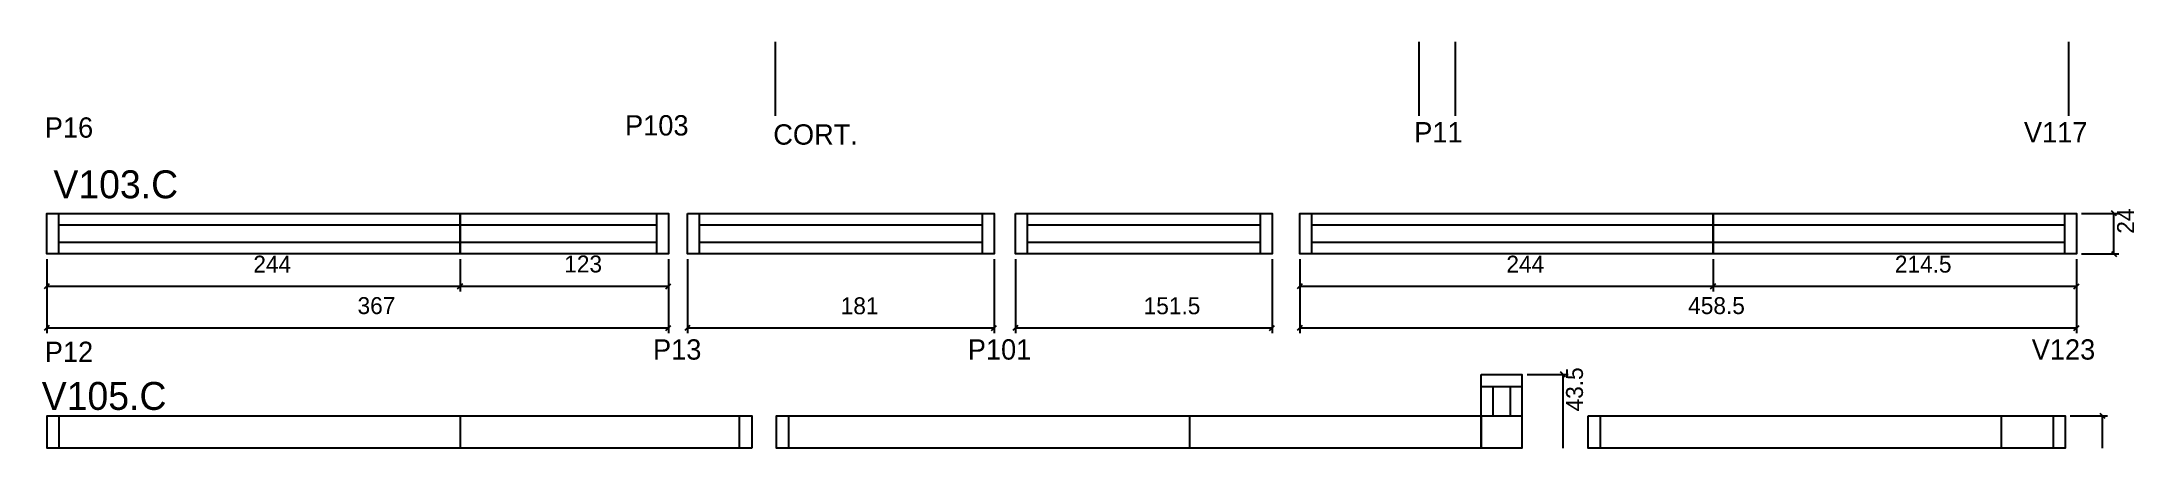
# Model space of a CAD drawing. Header units: metres. Extents: x 1671 to 2906, y 17460 to 17700.
import ezdxf

# ---------------------------------------------------------------- set-up
doc = ezdxf.new("R2010")
doc.units = ezdxf.units.M
for name, color, linetype in [('5', 7, 'Continuous'), ('COTA', 7, 'Continuous'), ('NOMENCLATURA', 7, 'Continuous'), ('Painéis', 7, 'Continuous'), ('SARR_2.2x7', 7, 'Continuous')]:
    doc.layers.add(name, color=color, linetype=linetype)

msp = doc.modelspace()

# ---------------------------------------------------------------- linework, layer by layer
at = {"layer": 'COTA', "color": 4, "lineweight": 25}
for p, q in [((2104.2, 17700), (2104.2, 17656.4)), ((2484.2, 17700), (2484.2, 17656.4)), ((2505.6, 17700), (2505.6, 17656.4)), ((2867.6, 17700), (2867.6, 17656.4)), ((2875.3, 17598.7), (2897.4, 17598.7)), ((2894.4, 17574.7), (2894.4, 17598.7)), ((2875.3, 17574.7), (2897.4, 17574.7)), ((1674.2, 17571.7), (1674.2, 17552.6)), ((1674.2, 17571.7), (1674.2, 17528)), ((1918.2, 17571.7), (1918.2, 17552.6)), ((1918.2, 17571.7), (1918.2, 17552.6)), ((2041.2, 17571.7), (2041.2, 17552.6)), ((2041.2, 17571.7), (2041.2, 17528)), ((2052.4, 17571.7), (2052.4, 17528)), ((2233.4, 17571.7), (2233.4, 17528)), ((2246, 17571.7), (2246, 17528)), ((2397.5, 17571.7), (2397.5, 17528)), ((2413.8, 17571.7), (2413.8, 17552.6)), ((2413.8, 17571.7), (2413.8, 17528)), ((2657.8, 17571.7), (2657.8, 17552.6)), ((2657.8, 17571.7), (2657.8, 17552.6)), ((2872.3, 17571.7), (2872.3, 17552.6)), ((2872.3, 17571.7), (2872.3, 17528)), ((1674.2, 17555.6), (1918.2, 17555.6)), ((1918.2, 17555.6), (2041.2, 17555.6)), ((2413.8, 17555.6), (2657.8, 17555.6)), ((2657.8, 17555.6), (2872.3, 17555.6)), ((1674.2, 17531), (2041.2, 17531)), ((2052.4, 17531), (2233.4, 17531)), ((2246, 17531), (2397.5, 17531)), ((2413.8, 17531), (2872.3, 17531)), ((2548, 17503.5), (2572.2, 17503.5)), ((2569.2, 17503.5), (2569.2, 17460)), ((2868.6, 17479), (2890.7, 17479)), ((2887.7, 17460), (2887.7, 17479))]:
    msp.add_line(p, q, dxfattribs=at)
at = {"layer": 'COTA', "color": 0, "lineweight": 25}
for p, q in [((2895.9, 17597.2), (2892.9, 17600.2)), ((2892.9, 17576.2), (2895.9, 17573.2)), ((1675.7, 17557.1), (1672.7, 17554.1)), ((1916.7, 17554.1), (1919.7, 17557.1)), ((1919.7, 17557.1), (1916.7, 17554.1)), ((2039.7, 17554.1), (2042.7, 17557.1)), ((2415.3, 17557.1), (2412.3, 17554.1)), ((2656.3, 17554.1), (2659.3, 17557.1)), ((2659.3, 17557.1), (2656.3, 17554.1)), ((2870.8, 17554.1), (2873.8, 17557.1)), ((1675.7, 17532.5), (1672.7, 17529.5)), ((2039.7, 17529.5), (2042.7, 17532.5)), ((2053.9, 17532.5), (2050.9, 17529.5)), ((2231.9, 17529.5), (2234.9, 17532.5)), ((2247.5, 17532.5), (2244.5, 17529.5)), ((2396, 17529.5), (2399, 17532.5)), ((2415.3, 17532.5), (2412.3, 17529.5)), ((2870.8, 17529.5), (2873.8, 17532.5)), ((2570.7, 17502), (2567.7, 17505)), ((2889.2, 17477.5), (2886.2, 17480.5))]:
    msp.add_line(p, q, dxfattribs=at)
at = {"layer": 'Painéis', "color": 200, "lineweight": 25}
for p, q in [((1918.4, 17460), (1918.4, 17479)), ((2349, 17460), (2349, 17479)), ((2828.1, 17460), (2828.1, 17479))]:
    msp.add_line(p, q, dxfattribs=at)
for points in [[(1918.2, 17574.7), (1674.2, 17574.7), (1674.2, 17598.7), (1918.2, 17598.7)], [(1918.2, 17598.7), (2041.2, 17598.7), (2041.2, 17574.7), (1918.2, 17574.7)], [(2052.4, 17598.7), (2233.4, 17598.7), (2233.4, 17574.7), (2052.4, 17574.7)], [(2246, 17598.7), (2397.5, 17598.7), (2397.5, 17574.7), (2246, 17574.7)], [(2657.8, 17574.7), (2413.8, 17574.7), (2413.8, 17598.7), (2657.8, 17598.7)], [(2657.8, 17598.7), (2872.3, 17598.7), (2872.3, 17574.7), (2657.8, 17574.7)], [(2090.4, 17460), (1674.4, 17460), (1674.4, 17479), (2090.4, 17479)], [(2521, 17460), (2105, 17460), (2105, 17479), (2521, 17479)], [(2584.1, 17479), (2865.6, 17479), (2865.6, 17460), (2584.1, 17460)]]:
    msp.add_lwpolyline(points, close=True, dxfattribs=at)
msp.add_lwpolyline([(2521, 17503.5), (2545, 17503.5), (2545, 17460), (2521, 17460), (2521, 17503.5)], dxfattribs=at)
at = {"layer": 'SARR_2.2x7', "color": 40, "lineweight": 25}
for p, q in [((1681.2, 17598.7), (1681.2, 17574.7)), ((1918.2, 17591.7), (1681.2, 17591.7)), ((2034.2, 17591.7), (1918.2, 17591.7)), ((2034.2, 17598.7), (2034.2, 17574.7)), ((2059.4, 17598.7), (2059.4, 17574.7)), ((2226.4, 17591.7), (2059.4, 17591.7)), ((2226.4, 17598.7), (2226.4, 17574.7)), ((2253, 17598.7), (2253, 17574.7)), ((2390.5, 17591.7), (2253, 17591.7)), ((2390.5, 17598.7), (2390.5, 17574.7)), ((2420.8, 17598.7), (2420.8, 17574.7)), ((2657.8, 17591.7), (2420.8, 17591.7)), ((2865.3, 17591.7), (2657.8, 17591.7)), ((2865.3, 17598.7), (2865.3, 17574.7)), ((1681.2, 17581.7), (1918.2, 17581.7)), ((1918.2, 17581.7), (2034.2, 17581.7)), ((2059.4, 17581.7), (2226.4, 17581.7)), ((2253, 17581.7), (2390.5, 17581.7)), ((2420.8, 17581.7), (2657.8, 17581.7)), ((2657.8, 17581.7), (2865.3, 17581.7)), ((2521, 17496.5), (2545, 17496.5)), ((2528, 17479), (2528, 17496.5)), ((2538, 17496.5), (2538, 17479)), ((1681.4, 17479), (1681.4, 17460)), ((2082.9, 17479), (2082.9, 17460)), ((2112, 17479), (2112, 17460)), ((2521, 17479), (2545, 17479)), ((2591.1, 17479), (2591.1, 17460)), ((2858.6, 17479), (2858.6, 17460))]:
    msp.add_line(p, q, dxfattribs=at)

# ---------------------------------------------------------------- texts
at = {"layer": '5', "color": 5, "lineweight": 25}
for s, p in [('P16', (1673.1, 17643.4)), ('P103', (2015.6, 17644.7)), ('CORT.', (2103.1, 17639.3)), ('P11', (2481.4, 17640.6)), ('V117', (2841.3, 17640.6)), ('P12', (1673.1, 17510.9)), ('P13', (2032.1, 17512.3)), ('P101', (2217.9, 17512.3)), ('V123', (2845.9, 17512.3))]:
    msp.add_text(s, height=12, rotation=360, dxfattribs=at).set_placement(p)
at = {"layer": 'COTA', "color": 240, "lineweight": 25}
for s, p in [('24', (2906.3, 17586.7)), ('43.5', (2581, 17481.7))]:
    msp.add_text(s, height=10, rotation=90, dxfattribs=at).set_placement(p)
for s, p in [('244', (1796.2, 17563.7)), ('123', (1979.7, 17563.8)), ('244', (2535.8, 17563.7)), ('214.5', (2765.1, 17563.7)), ('367', (1857.7, 17539.2)), ('458.5', (2643.1, 17539.2)), ('181', (2142.9, 17539.1)), ('151.5', (2321.7, 17539.1))]:
    msp.add_text(s, height=10, dxfattribs=at).set_placement(p)
at = {"layer": 'NOMENCLATURA', "color": 7, "lineweight": 25}
for s, p in [('V103.C', (1678.2, 17607.6)), ('V105.C', (1671.3, 17482.6))]:
    msp.add_text(s, height=16.5, dxfattribs=at).set_placement(p)

doc.saveas('drawing.dxf')
